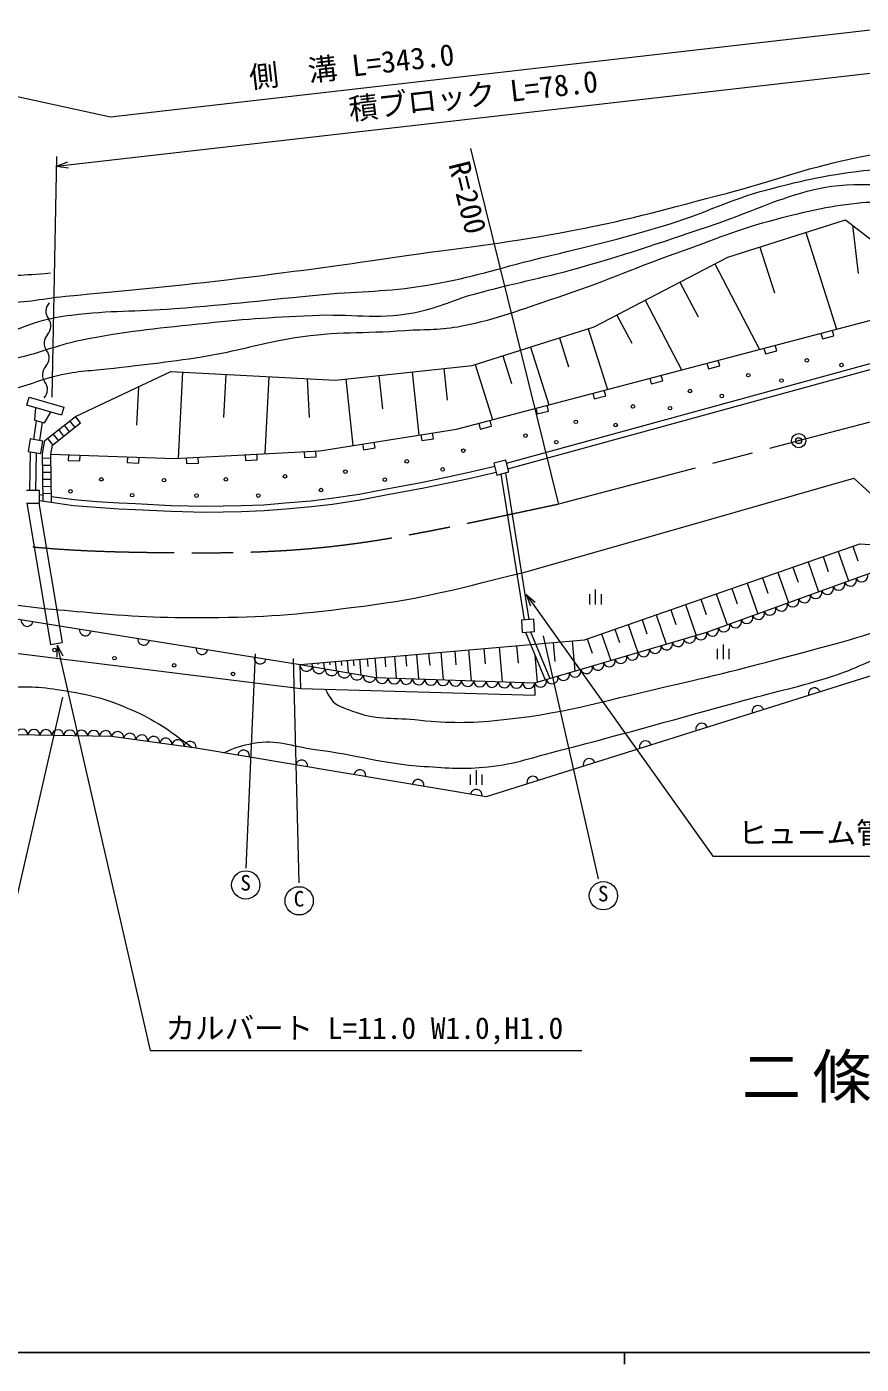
# Model space of a CAD drawing. Units: millimetres, scale not verified. Extents: x 40000 to 680000, y 20000 to 380000.
# Drawn here: x 117330 to 188050, y 204000 to 317435 of the extents above; entities that cross this region are included whole.
import ezdxf
from ezdxf.enums import TextEntityAlignment as Align

# ---------------------------------------------------------------- set-up
doc = ezdxf.new("R2010")
doc.units = ezdxf.units.MM
doc.header["$LTSCALE"] = 1000
doc.header["$PDMODE"] = 32
doc.header["$PDSIZE"] = 500
doc.linetypes.add('CHAIN', pattern=[18.5, 12, -1.5, 3.5, -1.5])
for name, color, linetype, lineweight in [('M-BGD', 7, 'Continuous', 13), ('M-BGD-HTXT', 7, 'Continuous', 13), ('M-BGD-OTRS1', 7, 'Continuous', 13), ('M-BMK', 2, 'CHAIN', 13), ('M-BMK-SRVR', 3, 'Continuous', 13), ('M-STR-HTXT', 7, 'Continuous', 13), ('M-TTL-BAND', 7, 'Continuous', 25)]:
    doc.layers.add(name, color=color, linetype=linetype, lineweight=lineweight)
doc.styles.add('ＭＳ ゴシック', font='')
doc.styles.get('ＭＳ ゴシック').set_extended_font_data('MS Gothic')

msp = doc.modelspace()

# ---------------------------------------------------------------- linework, layer by layer
at = {"layer": 'M-BGD'}
for p, q in [((176749, 297897), (186727, 301059)), ((186727, 301059), (192560, 296534)), ((183349, 299988), (185947, 291791)), ((187324, 300595), (187782, 296512)), ((179453, 298753), (180688, 294857)), ((165423, 291981), (176749, 297897)), ((175640, 297317), (179424, 290072)), ((172689, 295776), (174230, 292824)), ((169738, 294234), (172820, 288332)), ((167346, 292986), (168595, 290595)), ((155064, 288710), (165423, 291981)), ((164920, 291822), (166545, 286678)), ((185732, 291217), (185604, 291700)), ((157985, 280430), (196111, 290892)), ((158111, 279946), (196227, 290406)), ((162466, 291047), (163241, 288594)), ((180897, 289943), (180769, 290426)), ((184637, 291446), (184765, 290962)), ((184765, 290962), (185732, 291217)), ((157671, 289533), (158411, 287192)), ((160012, 290272), (161562, 285365)), ((179802, 290171), (179930, 289688)), ((179930, 289688), (180897, 289943)), ((121465, 284381), (129539, 288201)), ((129539, 288201), (143506, 287456)), ((130538, 288148), (130148, 280845)), ((143506, 287456), (155064, 288710)), ((149987, 288159), (150568, 282805)), ((152665, 288450), (152955, 285772)), ((155331, 288794), (156809, 284112)), ((174967, 288897), (175095, 288414)), ((175095, 288414), (176062, 288669)), ((176062, 288669), (175934, 289152)), ((134189, 287953), (133994, 284302)), ((137840, 287758), (137492, 281233)), ((141103, 287584), (141267, 284294)), ((144362, 287549), (144972, 281923)), ((147175, 287854), (147480, 285041)), ((170133, 287623), (170260, 287140)), ((170260, 287140), (171227, 287395)), ((171227, 287395), (171099, 287878)), ((117341, 285337), (117543, 286032)), ((117543, 286032), (120483, 285176)), ((126810, 286910), (126636, 283634)), ((165298, 286349), (165425, 285866)), ((165425, 285866), (166392, 286120)), ((166392, 286120), (166265, 286604)), ((120281, 284481), (117341, 285337)), ((118077, 285122), (117979, 284078)), ((118835, 283835), (119358, 284749)), ((120483, 285176), (120281, 284481)), ((160463, 285075), (160590, 284592)), ((160590, 284592), (161557, 284846)), ((161557, 284846), (161430, 285330)), ((117933, 282426), (118164, 284025)), ((117979, 284078), (118835, 283835)), ((118426, 282341), (118650, 283888)), ((120954, 283089), (120521, 283640)), ((121425, 283460), (120993, 284010)), ((121897, 283831), (121465, 284381)), ((155628, 283801), (155755, 283317)), ((156722, 283572), (156595, 284056)), ((117626, 282479), (117443, 281414)), ((118693, 282295), (117626, 282479)), ((119538, 281977), (119106, 282527)), ((120010, 282348), (119578, 282898)), ((120482, 282719), (120049, 283269)), ((150729, 282830), (150807, 282336)), ((150807, 282336), (151795, 282492)), ((151795, 282492), (151717, 282986)), ((155755, 283317), (156722, 283572)), ((117443, 281414), (118510, 281231)), ((117602, 278110), (117653, 281378)), ((118510, 281231), (118693, 282295)), ((140837, 281410), (140863, 280910)), ((141862, 280963), (141835, 281462)), ((145790, 282052), (145868, 281558)), ((145868, 281558), (146856, 281714)), ((146856, 281714), (146778, 282208)), ((118102, 278110), (118152, 281292)), ((119363, 280838), (118663, 280828)), ((119372, 280238), (118672, 280228)), ((120857, 281141), (120840, 280641)), ((120840, 280641), (121839, 280607)), ((121839, 280607), (121857, 281106)), ((125854, 280968), (125837, 280468)), ((125837, 280468), (126836, 280433)), ((126836, 280433), (126854, 280933)), ((130851, 280882), (130877, 280383)), ((130877, 280383), (131876, 280436)), ((131876, 280436), (131849, 280935)), ((135844, 281146), (135870, 280647)), ((135870, 280647), (136869, 280699)), ((136869, 280699), (136842, 281199)), ((140863, 280910), (141862, 280963)), ((157917, 280689), (156902, 280424)), ((156902, 280424), (157168, 279408)), ((158182, 279673), (157917, 280689)), ((119380, 279638), (118680, 279628)), ((157168, 279408), (158182, 279673)), ((172338, 274836), (187422, 279162)), ((187422, 279162), (194134, 272922)), ((118402, 278110), (117319, 278110)), ((118402, 277029), (118402, 278110)), ((119388, 279038), (118688, 279028)), ((119396, 278438), (118697, 278428)), ((117319, 277029), (118402, 277029)), ((118402, 277754), (118706, 277709)), ((119405, 277838), (118705, 277828)), ((159420, 271162), (172338, 274836)), ((164592, 265434), (187939, 273591)), ((187337, 273380), (187775, 272128)), ((187939, 273591), (193891, 273148)), ((184817, 272500), (185260, 271232)), ((186085, 272943), (186960, 270438)), ((180983, 271161), (181880, 268594)), ((182267, 271609), (182715, 270326)), ((183550, 272057), (184435, 269522)), ((178386, 270253), (179293, 267655)), ((179685, 270707), (180138, 269408)), ((165038, 268447), (165038, 269322)), ((165538, 268447), (165538, 269697)), ((166038, 268447), (166038, 269322)), ((174453, 268879), (174908, 267575)), ((175757, 269334), (176675, 266705)), ((177071, 269794), (177531, 268479)), ((109958, 268272), (140488, 263357)), ((171907, 267989), (172341, 266746)), ((173149, 268424), (174060, 265816)), ((160292, 267183), (159246, 267104)), ((159246, 267104), (159325, 266057)), ((160371, 266136), (160292, 267183)), ((168293, 266727), (169121, 264357)), ((169479, 267141), (169893, 265956)), ((170664, 267555), (171532, 265069)), ((159325, 266057), (160371, 266136)), ((159589, 266077), (161270, 262037)), ((160009, 266109), (161656, 262151)), ((161101, 265766), (165765, 245169)), ((164816, 265512), (165242, 264295)), ((166034, 265938), (166823, 263678)), ((167164, 266332), (167558, 265202)), ((115731, 264402), (140564, 261323)), ((140488, 263357), (164592, 265434)), ((152427, 264386), (152628, 262052)), ((153594, 264486), (153695, 263319)), ((154761, 264587), (154987, 261969)), ((156070, 264700), (156183, 263391)), ((157379, 264812), (157632, 261876)), ((158847, 264939), (158974, 263471)), ((161930, 265204), (162069, 263590)), ((163544, 265343), (163765, 262774)), ((175868, 263798), (175868, 264673)), ((176368, 263798), (176368, 265048)), ((176868, 263798), (176868, 264673)), ((136682, 264251), (135882, 246085)), ((139903, 263860), (140399, 244833)), ((140564, 261323), (140488, 263357)), ((141485, 263443), (141507, 263182)), ((141983, 263486), (141994, 263355)), ((142481, 263529), (142526, 263007)), ((142979, 263572), (143002, 263311)), ((143477, 263615), (143545, 262831)), ((143975, 263658), (144009, 263266)), ((144474, 263701), (144564, 262656)), ((144996, 263746), (145041, 263223)), ((145518, 263791), (145632, 262473)), ((146177, 263847), (146234, 263188)), ((146836, 263904), (146979, 262250)), ((147663, 263975), (147734, 263148)), ((148490, 264047), (148650, 262191)), ((149418, 264127), (149498, 263199)), ((150346, 264206), (150525, 262125)), ((151387, 264296), (151476, 263256)), ((160395, 264139), (160594, 261837)), ((140564, 261323), (160415, 260745)), ((160415, 260745), (160399, 261779)), ((155432, 253143), (155432, 254393)), ((154932, 253143), (154932, 254018)), ((155932, 253143), (155932, 254018))]:
    msp.add_line(p, q, dxfattribs=at)
for points in [[(119358, 281193), (129845, 280829), (142153, 281479), (153747, 283305), (191551, 293267)], [(118713, 277202), (118657, 281253), (118858, 282333), (121465, 284381)], [(119415, 277098), (119358, 281193), (119498, 281946), (121897, 283831)], [(118402, 277248), (119777, 277044), (121296, 276839), (123213, 276678), (125119, 276559), (126530, 276489), (129557, 276341), (132411, 276266), (135534, 276330), (137443, 276400), (139274, 276551), (141460, 276734), (143234, 276954), (145593, 277309), (147774, 277729), (150984, 278319), (154685, 279106), (157108, 279671)], [(119408, 277604), (119847, 277539), (121350, 277336), (123249, 277176), (125147, 277058), (126555, 276989), (129576, 276841), (132412, 276766), (135520, 276830), (137413, 276900), (139232, 277049), (141408, 277232), (143166, 277449), (145508, 277802), (147681, 278220), (150887, 278809), (154576, 279594), (156985, 280156)], [(140488, 263357), (146914, 262252), (160399, 261779), (174956, 266081), (189565, 271376)], [(195992, 264619), (156263, 252120), (131674, 256264)], [(131674, 256264), (124519, 257227), (116413, 257372), (107358, 255719), (95746, 251448)]]:
    msp.add_lwpolyline(points, dxfattribs=at)
for centre, radius in [((183441, 289150), 150), ((186376, 288743), 150), ((178480, 287887), 150), ((181287, 287434), 150), ((173536, 286542), 150), ((176235, 286126), 150), ((168702, 285234), 150), ((171849, 285082), 150), ((163868, 283925), 150), ((167245, 283653), 150), ((159602, 282758), 150), ((154332, 281485), 150), ((162205, 282199), 150), ((149534, 280577), 150), ((123655, 279050), 150), ((128962, 278977), 150), ((134196, 279050), 150), ((139211, 279305), 150), ((144336, 279704), 150), ((147676, 279018), 150), ((152582, 279891), 150), ((121033, 278037), 150), ((142260, 278146), 150), ((126267, 277710), 150), ((131719, 277674), 150), ((136953, 277674), 150), ((119683, 264579), 150), ((124772, 263889), 150), ((129824, 263271), 150), ((134803, 262544), 150), ((135890, 244653), 1200), ((140416, 243304), 1200), ((166198, 243736), 1200)]:
    msp.add_circle(centre, radius, dxfattribs=at)
for centre, radius, start, end in [((119972, 293294), 1026, 136.04932, 217.74396), ((118349, 292038), 1026, 316.04932, 37.74396), ((119827, 290613), 1026, 136.04932, 217.74396), ((118203, 289356), 1026, 316.04932, 37.74396), ((119681, 287931), 1026, 136.04932, 217.74396), ((118058, 286674), 1026, 316.04932, 37.74396), ((186150, 270157), 518, 201.94373, 17.8978), ((187124, 270510), 518, 201.94373, 17.8978), ((188098, 270863), 518, 201.94373, 17.8978), ((182255, 268746), 518, 201.94373, 17.8978), ((183228, 269099), 518, 201.94373, 17.8978), ((184202, 269451), 518, 201.94373, 17.8978), ((185176, 269804), 518, 201.94373, 17.8978), ((179333, 267687), 518, 201.94373, 17.8978), ((180307, 268040), 518, 201.94373, 17.8978), ((181281, 268393), 518, 201.94373, 17.8978), ((117363, 267080), 500, 170.85564, 350.85564), ((176411, 266628), 518, 201.94373, 17.8978), ((177385, 266981), 518, 201.94373, 17.8978), ((178359, 267334), 518, 201.94373, 17.8978), ((122299, 266285), 500, 170.85564, 350.85564), ((127235, 265490), 500, 170.85564, 350.85564), ((172528, 265370), 506, 197.14373, 15.78278), ((173499, 265657), 506, 197.14373, 15.78278), ((174469, 265943), 506, 197.14373, 15.78278), ((175437, 266275), 518, 201.94373, 17.8978), ((132172, 264696), 500, 170.85564, 350.85564), ((168646, 264223), 506, 197.14373, 15.78278), ((169617, 264510), 506, 197.14373, 15.78278), ((170587, 264796), 506, 197.14373, 15.78278), ((171558, 265083), 506, 197.14373, 15.78278), ((137108, 263901), 500, 170.85564, 350.85564), ((141032, 263310), 545, 175.00058, 345.47905), ((142103, 263125), 545, 175.00058, 345.47905), ((164765, 263076), 506, 197.14373, 15.78278), ((165735, 263362), 506, 197.14373, 15.78278), ((166705, 263649), 506, 197.14373, 15.78278), ((167676, 263936), 506, 197.14373, 15.78278), ((143174, 262941), 545, 175.00058, 345.47905), ((144245, 262757), 545, 175.00058, 345.47905), ((145316, 262573), 545, 175.00058, 345.47905), ((146387, 262389), 545, 175.00058, 345.47905), ((147434, 262253), 519, 180.12504, 355.86126), ((148471, 262217), 519, 180.12504, 355.86126), ((149508, 262180), 519, 180.12504, 355.86126), ((150546, 262144), 519, 180.12504, 355.86126), ((151583, 262108), 519, 180.12504, 355.86126), ((152620, 262071), 519, 180.12504, 355.86126), ((160883, 261928), 506, 197.14373, 15.78278), ((161853, 262215), 506, 197.14373, 15.78278), ((162824, 262502), 506, 197.14373, 15.78278), ((163794, 262789), 506, 197.14373, 15.78278), ((153658, 262035), 519, 180.12504, 355.86126), ((154695, 261999), 519, 180.12504, 355.86126), ((155732, 261962), 519, 180.12504, 355.86126), ((156769, 261926), 519, 180.12504, 355.86126), ((157807, 261889), 519, 180.12504, 355.86126), ((158844, 261853), 519, 180.12504, 355.86126), ((159881, 261817), 519, 180.12504, 355.86126), ((184068, 260868), 500, 17.46349, 197.46349), ((179298, 259367), 500, 17.46349, 197.46349), ((116920, 257357), 507, 359.73107, 178.2137), ((117933, 257338), 507, 359.73107, 178.2137), ((118946, 257320), 507, 359.73107, 178.2137), ((119959, 257302), 507, 359.73107, 178.2137), ((120972, 257284), 507, 359.73107, 178.2137), ((121986, 257266), 507, 359.73107, 178.2137), ((122999, 257247), 507, 359.73107, 178.2137), ((124012, 257229), 507, 359.73107, 178.2137), ((125028, 257142), 516, 354.10906, 170.55871), ((126050, 257005), 516, 354.10906, 170.55871), ((174529, 257867), 500, 17.46349, 197.46349), ((127072, 256867), 516, 354.10906, 170.55871), ((128094, 256729), 516, 354.10906, 170.55871), ((129117, 256592), 516, 354.10906, 170.55871), ((130139, 256454), 516, 354.10906, 170.55871), ((131161, 256317), 516, 354.10906, 170.55871), ((169759, 256366), 500, 17.46349, 197.46349), ((135701, 255585), 500, 350.4347, 170.4347), ((140632, 254754), 500, 350.4347, 170.4347), ((164990, 254866), 500, 17.46349, 197.46349), ((145562, 253923), 500, 350.4347, 170.4347), ((150493, 253093), 500, 350.4347, 170.4347), ((160220, 253365), 500, 17.46349, 197.46349), ((155423, 252262), 500, 350.4347, 170.4347)]:
    msp.add_arc(centre, radius, start, end, dxfattribs=at)
for points, knots in [([(91920, 301275), (95022, 299950), (95862, 299606), (98418, 298613), (101790, 297303), (103652, 296455), (107142, 295505), (110112, 294696), (111806, 294106), (114884, 294033), (117129, 293980), (118373, 294355), (120608, 294578), (126360, 295153), (129591, 295400), (135329, 296105), (140881, 296787), (143984, 297231), (149522, 298027), (155065, 298823), (158199, 299111), (163697, 300171), (168833, 301161), (171648, 302015), (176709, 303333), (180506, 304322), (182553, 305182), (186378, 306059), (189344, 306740), (191049, 306906), (194042, 307454), (197514, 308090), (199428, 308644), (202929, 309090), (206213, 309508), (208069, 309784), (211380, 309744), (213707, 309716), (215025, 309679), (217322, 309308), (218538, 309112), (219262, 309109), (220406, 308656), (220965, 308434), (221189, 308344), (221799, 307999)], [0, 0, 0, 0, 1, 1, 1, 2, 2, 2, 3, 3, 3, 4, 4, 4, 5, 5, 5, 6, 6, 6, 7, 7, 7, 8, 8, 8, 9, 9, 9, 10, 10, 10, 11, 11, 11, 12, 12, 12, 13, 13, 13, 14, 14, 14, 15, 15, 15, 15]), ([(90952, 298540), (92752, 297959), (93295, 297756), (94745, 297127), (96721, 296271), (97614, 295348), (99598, 294510), (101502, 293706), (102627, 293391), (104614, 292820), (106763, 292202), (107959, 291759), (110175, 291457), (112095, 291195), (113215, 291144), (115136, 291402), (116444, 291578), (117077, 292099), (118353, 292438), (119422, 292723), (120035, 292846), (121133, 292983), (124521, 293408), (126452, 293267), (129856, 293529), (134783, 293907), (137530, 294275), (142451, 294728), (145835, 295040), (147765, 294942), (151119, 295491), (154662, 296072), (156579, 296741), (160061, 297618), (164679, 298780), (167300, 299322), (171851, 300725), (175107, 301730), (176789, 302741), (180083, 303615), (182921, 304368), (184535, 304736), (187443, 305141), (189704, 305457), (191038, 305169), (193263, 305678), (194697, 306006), (195360, 306620), (196753, 307095), (198076, 307547), (198818, 307869), (200206, 308040), (202812, 308361), (204305, 308100), (206930, 308004), (210305, 307881), (212202, 307797), (215553, 307377), (216615, 307244), (216975, 307208), (218268, 307002)], [0, 0, 0, 0, 1, 1, 1, 2, 2, 2, 3, 3, 3, 4, 4, 4, 5, 5, 5, 6, 6, 6, 7, 7, 7, 8, 8, 8, 9, 9, 9, 10, 10, 10, 11, 11, 11, 12, 12, 12, 13, 13, 13, 14, 14, 14, 15, 15, 15, 16, 16, 16, 17, 17, 17, 18, 18, 18, 19, 19, 19, 20, 20, 20, 20]), ([(90113, 296171), (91759, 295401), (92198, 295182), (93516, 294513), (95698, 293406), (96799, 292554), (99005, 291496), (100398, 290828), (101193, 290478), (102639, 289933), (104127, 289372), (104930, 288918), (106492, 288625), (107934, 288354), (108770, 288275), (110236, 288334), (112519, 288425), (113774, 288795), (116015, 289242), (118396, 289718), (119633, 290394), (122012, 290878), (125818, 291652), (128002, 291811), (131862, 292232), (135627, 292643), (137748, 292780), (141530, 292959), (144881, 293117), (146813, 292592), (150114, 293183), (152177, 293552), (153223, 294197), (155239, 294764), (158685, 295732), (160684, 296018), (164126, 296999), (168750, 298318), (171298, 299206), (175848, 300761), (178843, 301786), (180429, 302645), (183481, 303487), (187382, 304564), (189860, 303584), (193786, 304566), (194779, 304815), (195287, 305113), (196258, 305439), (197752, 305940), (198556, 306380), (200111, 306638), (202242, 306991), (203474, 306912), (205635, 306929), (207681, 306945), (208837, 306953), (210869, 306711), (212628, 306501), (213264, 306372), (215331, 305903)], [0, 0, 0, 0, 1, 1, 1, 2, 2, 2, 3, 3, 3, 4, 4, 4, 5, 5, 5, 6, 6, 6, 7, 7, 7, 8, 8, 8, 9, 9, 9, 10, 10, 10, 11, 11, 11, 12, 12, 12, 13, 13, 13, 14, 14, 14, 15, 15, 15, 16, 16, 16, 17, 17, 17, 18, 18, 18, 19, 19, 19, 20, 20, 20, 20]), ([(89579, 294661), (91939, 293310), (92591, 292940), (94573, 291936), (96641, 290888), (97823, 290343), (99952, 289428), (102638, 288273), (104083, 287432), (106895, 286629), (108453, 286184), (109345, 285821), (110965, 285830), (112777, 285840), (113778, 286160), (115545, 286557), (117422, 286977), (118393, 287521), (120270, 287938), (121988, 288319), (122996, 288256), (124741, 288483), (128114, 288921), (130023, 289046), (133369, 289660), (136002, 290143), (137429, 290667), (140075, 291077), (143681, 291636), (145759, 291408), (149398, 291677), (151273, 291815), (152351, 291695), (154195, 292059), (157401, 292690), (159109, 293428), (162210, 294457), (166229, 295791), (168382, 296814), (172371, 298233), (175677, 299408), (177480, 300242), (180876, 301123), (183504, 301804), (184993, 302188), (187691, 302486), (189809, 302719), (191047, 302267), (193143, 302649), (195449, 303069), (196606, 303833), (198868, 304448), (201001, 305028), (202186, 305475), (204384, 305711), (206501, 305939), (207720, 306032), (209836, 305784), (211383, 305602), (211985, 305481), (213747, 305006)], [0, 0, 0, 0, 1, 1, 1, 2, 2, 2, 3, 3, 3, 4, 4, 4, 5, 5, 5, 6, 6, 6, 7, 7, 7, 8, 8, 8, 9, 9, 9, 10, 10, 10, 11, 11, 11, 12, 12, 12, 13, 13, 13, 14, 14, 14, 15, 15, 15, 16, 16, 16, 17, 17, 17, 18, 18, 18, 19, 19, 19, 20, 20, 20, 20]), ([(92660, 303367), (95257, 302139), (95944, 301822), (98071, 300880), (100689, 299721), (102098, 298899), (104831, 298045), (106363, 297566), (107249, 297379), (108829, 297100), (110846, 296744), (111982, 296518), (114027, 296409), (116098, 296299), (116876, 296362), (119334, 296555)], [0, 0, 0, 0, 1, 1, 1, 2, 2, 2, 3, 3, 3, 4, 4, 4, 5, 5, 5, 5]), ([(111054, 269497), (112518, 269119), (112949, 269042), (114173, 268795), (117258, 268173), (119036, 268097), (122169, 267802), (126279, 267414), (128599, 267319), (132728, 267335), (137461, 267354), (140121, 267580), (144818, 268167), (150595, 268888), (152654, 269470), (159420, 271162)], [0, 0, 0, 0, 1, 1, 1, 2, 2, 2, 3, 3, 3, 4, 4, 4, 5, 5, 5, 5]), ([(142661, 261262), (142779, 260898), (142881, 260741), (143091, 260449), (143578, 259774), (144171, 259704), (144945, 259395), (146875, 258626), (148147, 258874), (150215, 258668), (152843, 258407), (154346, 258351), (156975, 258596), (162699, 259128), (165809, 260169), (171414, 261444), (175715, 262423), (178113, 263024), (182373, 264170), (186509, 265284), (188861, 265857), (192841, 267442), (193746, 267802), (194067, 267913), (195147, 268396)], [0, 0, 0, 0, 1, 1, 1, 2, 2, 2, 3, 3, 3, 4, 4, 4, 5, 5, 5, 6, 6, 6, 7, 7, 7, 8, 8, 8, 8]), ([(134020, 255868), (135057, 256347), (135521, 256463), (136530, 256662), (138545, 257059), (139726, 256405), (141764, 256145), (145387, 255682), (147359, 254947), (151004, 254708), (153115, 254570), (154315, 254456), (156420, 254672), (158869, 254923), (160175, 255484), (162562, 256089), (168685, 257642), (172074, 258664), (178169, 260324), (181080, 261117), (182744, 261446), (185620, 262359), (187650, 263004), (188674, 263691), (190708, 264322), (192656, 264926), (193384, 265076), (195782, 265555)], [0, 0, 0, 0, 1, 1, 1, 2, 2, 2, 3, 3, 3, 4, 4, 4, 5, 5, 5, 6, 6, 6, 7, 7, 7, 8, 8, 8, 9, 9, 9, 9]), ([(92901, 253254), (96706, 254762), (97662, 255141), (100716, 256343), (104447, 257813), (106461, 258848), (110275, 260087), (112198, 260711), (113278, 261177), (115291, 261359), (117229, 261535), (118347, 261475), (120271, 261177), (122622, 260813), (123957, 260488), (126136, 259533), (128326, 258572), (129145, 257956), (131341, 256309)], [0, 0, 0, 0, 1, 1, 1, 2, 2, 2, 3, 3, 3, 4, 4, 4, 5, 5, 5, 6, 6, 6, 6])]:
    msp.add_open_spline(points, degree=3, knots=knots, dxfattribs=at)
at = {"layer": 'M-BGD-OTRS1'}
for p, q in [((157501, 279495), (159473, 267121)), ((157890, 279597), (159873, 267152)), ((117341, 277029), (119349, 265055)), ((118355, 277029), (120336, 265220)), ((119349, 265055), (120336, 265220))]:
    msp.add_line(p, q, dxfattribs=at)
at = {"layer": 'M-BMK'}
for p, q in [((182749, 282333), (200145, 286921)), ((162412, 276962), (182749, 282333))]:
    msp.add_line(p, q, dxfattribs=at)
msp.add_open_spline([(99778, 277148), (101719, 276470), (102367, 276360), (104042, 275912), (114345, 273157), (120505, 272885), (131169, 272825), (143479, 272757), (148446, 273994), (162412, 276962)], degree=3, knots=[0, 0, 0, 0, 1, 1, 1, 2, 2, 2, 3, 3, 3, 3], dxfattribs=at)
at = {"layer": 'M-BMK-SRVR'}
msp.add_circle((182749, 282333), 600, dxfattribs=at)
msp.add_point((182749, 282333), dxfattribs=at)
at = {"layer": 'M-STR-HTXT'}
for p, q in [((124431, 309802), (191218, 317435)), ((97045, 315754), (124431, 309802)), ((119848, 305606), (190940, 313731)), ((119476, 286027), (119864, 306437)), ((162403, 277025), (154976, 307113)), ((119848, 305606), (120813, 305968)), ((119848, 305606), (120870, 305471)), ((159644, 269292), (175471, 247096)), ((159644, 269292), (160021, 268332)), ((159644, 269292), (160428, 268623)), ((119910, 264994), (119890, 263964)), ((119910, 264994), (127785, 230619)), ((119910, 264994), (120377, 264075)), ((120370, 260566), (115811, 240689)), ((175471, 247096), (207856, 247096)), ((127785, 230619), (164367, 230619))]:
    msp.add_line(p, q, dxfattribs=at)
at = {"layer": 'M-TTL-BAND'}
for p, q in [((40000, 205000), (579000, 205000)), ((168000, 205000), (168000, 204000))]:
    msp.add_line(p, q, dxfattribs=at)

# ---------------------------------------------------------------- texts
at = {"layer": 'M-BGD', "style": 'ＭＳ ゴシック'}
for s, p in [('S', (135426, 245491)), ('C', (139952, 244141)), ('S', (165734, 244573))]:
    msp.add_text(s, height=1320, dxfattribs=at).set_placement(p, align=Align.TOP_LEFT)
at = {"layer": 'M-BGD-HTXT', "insert": (186930, 228198), "char_height": 3666, "attachment_point": 5, "style": 'ＭＳ ゴシック'}
msp.add_mtext('\\T1.2;二條窪', dxfattribs=at)
at = {"layer": 'M-STR-HTXT', "style": 'ＭＳ ゴシック'}
for s, rotation, p in [('側\u3000溝 L=343.0', 6.52, (145035, 312660)), ('積ブロック L=78.0', 6.52, (155337, 310165)), ('R=200', 283.865, (153271, 302604))]:
    msp.add_text(s, height=1833, rotation=rotation, dxfattribs=at).set_placement(p, align=Align.BOTTOM_CENTER)
for s, p in [('ヒューム管 L=12.5 φ400', (191663, 247596)), ('カルバート L=11.0 W1.0,H1.0', (145945, 231046))]:
    msp.add_text(s, height=1833, dxfattribs=at).set_placement(p, align=Align.BOTTOM_CENTER)

doc.saveas('drawing.dxf')
